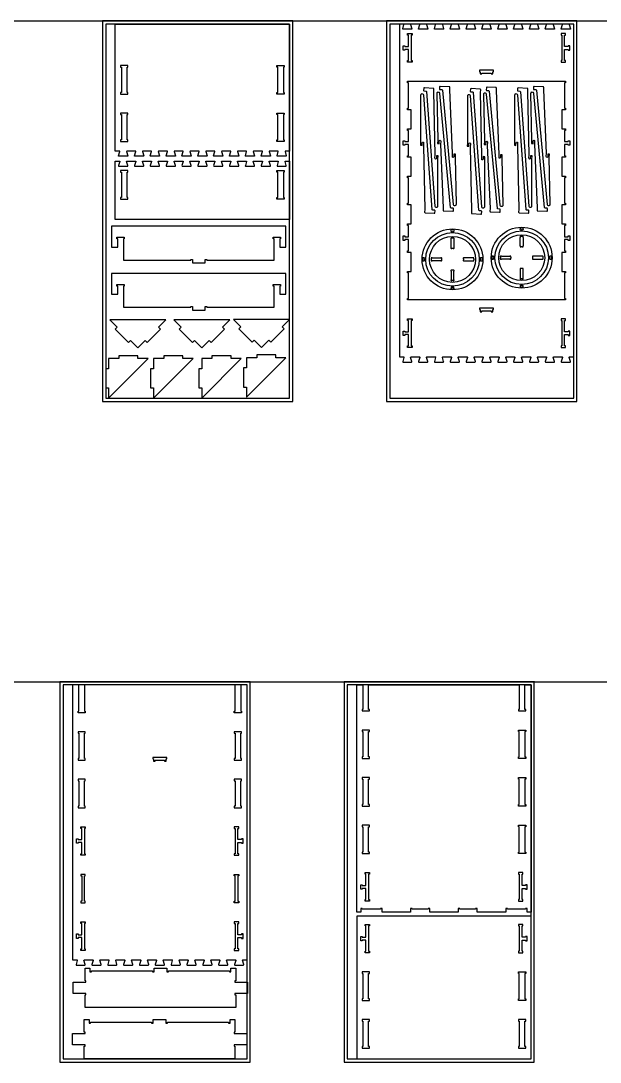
# Model space of a CAD drawing. Header units: inches. Extents: x -1745 to 48028, y -9858 to 20083.
# Drawn here: x 2185 to 5840, y -7811 to -1241 of the extents above; entities that cross this region are included whole.
import ezdxf

# ---------------------------------------------------------------- set-up
doc = ezdxf.new("R2010")
doc.units = ezdxf.units.IN
doc.header["$MEASUREMENT"] = 0
doc.header["$PDMODE"] = 34
doc.layers.add('6_ANYTOOL_CUTTHROUGH_OUTSI', color=5, linetype='Continuous')
for name, color, linetype, lineweight, true_color in [('TOP-CUT-INSIDE_24.500MM', 7, 'Continuous', 25, 0x0300ff), ('TOP-CUT-OUTSIDE_24.500MM', 7, 'Continuous', 25, 0x00a2ff), ('TOP-POCKET-INSIDE_18.000MM', 7, 'Continuous', 25, 0x99ff00), ('TOP-POCKET-INSIDE_20.000MM', 7, 'Continuous', 25, 0x00ffc2)]:
    doc.layers.add(name, color=color, linetype=linetype, lineweight=lineweight, true_color=true_color)

msp = doc.modelspace()

# ---------------------------------------------------------------- linework, layer by layer
for p, q in [((-1476.9, -1241.5), (12862.9, -1241.5)), ((5393.8, -1291.7), (5394.3, -1292.9)), ((3601.3, -2092.5), (3601.8, -2093.7)), ((3601.3, -2155.4), (3601.8, -2156.5)), ((4911.8, -2558), (4905.1, -2558)), ((5348.4, -2547.4), (5341.7, -2547.4)), ((5346, -2557.4), (5344, -2557.4)), ((4909.5, -2568), (4907.5, -2568)), ((4721, -2742.2), (4721, -2748.9)), ((4731, -2744.5), (4731, -2746.5)), ((5086, -2744.5), (5086, -2746.5)), ((5096, -2742.2), (5096, -2748.9)), ((5157.5, -2731.6), (5157.5, -2738.2)), ((5167.5, -2733.9), (5167.5, -2735.9)), ((5522.5, -2733.9), (5522.5, -2735.9)), ((5532.5, -2731.6), (5532.5, -2738.2)), ((4911.8, -2933), (4905.1, -2933)), ((4909.5, -2923), (4907.5, -2923)), ((5348.4, -2922.4), (5341.7, -2922.4)), ((5346, -2912.4), (5344, -2912.4)), ((5393.8, -3391.7), (5394.3, -3392.9)), ((-1745.5, -5410.6), (12594.3, -5410.6))]:
    msp.add_line(p, q)
at = {"color": 3}
for p, q in [((4911.8, -2611.5), (4905.1, -2611.5)), ((5348.4, -2600.9), (5341.7, -2600.9)), ((4911.8, -2676.5), (4905.1, -2676.5)), ((5348.4, -2665.9), (5341.7, -2665.9)), ((4774.5, -2742.2), (4774.5, -2748.9)), ((4839.5, -2742.2), (4839.5, -2748.9)), ((4977.5, -2742.2), (4977.5, -2748.9)), ((5042.5, -2742.2), (5042.5, -2748.9)), ((5211, -2731.6), (5211, -2738.2)), ((5276, -2731.6), (5276, -2738.2)), ((5414, -2731.6), (5414, -2738.2)), ((5479, -2731.6), (5479, -2738.2)), ((4911.8, -2814.5), (4905.1, -2814.5)), ((5348.4, -2803.9), (5341.7, -2803.9)), ((4911.8, -2879.5), (4905.1, -2879.5)), ((5348.4, -2868.9), (5341.7, -2868.9))]:
    msp.add_line(p, q, dxfattribs=at)
at = {"color": 4}
for points in [[(2700.5, -3641.5), (3900.5, -3641.5), (3900.5, -1241.5), (2700.5, -1241.5)], [(4493, -3641.5), (5693, -3641.5), (5693, -1241.5), (4493, -1241.5)], [(2720.5, -3621.5), (3880.5, -3621.5), (3880.5, -1261.5), (2720.5, -1261.5)], [(4513, -3621.5), (5673, -3621.5), (5673, -1261.5), (4513, -1261.5)], [(2431.9, -7810.6), (3631.9, -7810.6), (3631.9, -5410.6), (2431.9, -5410.6)], [(2451.9, -7790.6), (3611.9, -7790.6), (3611.9, -5430.6), (2451.9, -5430.6)], [(4224.4, -7810.6), (5424.4, -7810.6), (5424.4, -5410.6), (4224.4, -5410.6)], [(4244.4, -7790.6), (5404.4, -7790.6), (5404.4, -5430.6), (4244.4, -5430.6)]]:
    msp.add_lwpolyline(points, close=True, dxfattribs=at)
for points in [[(3854.1, -2062.3), (3852.5, -2062.7), (3851.7, -2064.6), (3859.9, -2091.3), (3860, -2092.5), (3859.5, -2093.7), (3857.3, -2094.8), (3804, -2094.8), (3802.8, -2094.5), (3801.8, -2093.7), (3801.4, -2091.3), (3809.4, -2065.3), (3809.5, -2063.6), (3808, -2062.3), (3754.1, -2062.3), (3752.5, -2062.7), (3751.7, -2064.6), (3759.9, -2091.3), (3760, -2092.5), (3759.5, -2093.7), (3758.5, -2094.5), (3757.3, -2094.8), (3704, -2094.8), (3702.8, -2094.5), (3701.8, -2093.7), (3701.3, -2092.5), (3701.4, -2091.3), (3709.4, -2065.3), (3709.5, -2063.6), (3708, -2062.3), (3654.1, -2062.3), (3652.5, -2062.7), (3651.7, -2064.6), (3659.9, -2091.3), (3660, -2092.5), (3659.5, -2093.7), (3657.3, -2094.8), (3604, -2094.8), (3602.8, -2094.5), (3601.8, -2093.7), (3601.3, -2092.5), (3601.4, -2091.3), (3609.4, -2065.3), (3609.5, -2063.6), (3608, -2062.3), (3554.1, -2062.3), (3552.5, -2062.7), (3551.7, -2064.6), (3559.9, -2091.3), (3560, -2092.5), (3559.5, -2093.7), (3557.3, -2094.8), (3504, -2094.8), (3502.8, -2094.5), (3501.8, -2093.7), (3501.4, -2091.3), (3509.4, -2065.3), (3509.5, -2063.6), (3508, -2062.3), (3454.1, -2062.3), (3452.5, -2062.7), (3451.7, -2064.6), (3459.9, -2091.3), (3460, -2092.5), (3459.5, -2093.7), (3457.3, -2094.8), (3404, -2094.8), (3402.8, -2094.5), (3401.8, -2093.7), (3401.4, -2091.3), (3409.4, -2065.3), (3409.5, -2063.6), (3408, -2062.3), (3354.1, -2062.3), (3352.5, -2062.7), (3351.7, -2064.6), (3359.9, -2091.3), (3360, -2092.5), (3359.5, -2093.7), (3357.3, -2094.8), (3304, -2094.8), (3302.8, -2094.5), (3301.8, -2093.7), (3301.3, -2092.5), (3301.4, -2091.3), (3309.4, -2065.3), (3309.5, -2063.6), (3308, -2062.3), (3280.8, -2062.3), (3254.3, -2062.3), (3252.7, -2062.7), (3251.9, -2064.6), (3260.2, -2091.3), (3260.3, -2092.5), (3259.7, -2093.7), (3257.6, -2094.8), (3204.3, -2094.8), (3203.1, -2094.5), (3202.1, -2093.7), (3201.7, -2091.3), (3209.7, -2065.3), (3209.8, -2063.6), (3208.3, -2062.3), (3154.3, -2062.3), (3152.7, -2062.7), (3151.9, -2064.6), (3160.2, -2091.3), (3160.3, -2092.5), (3159.8, -2093.7), (3158.8, -2094.5), (3157.6, -2094.8), (3104.3, -2094.8), (3103.1, -2094.5), (3102.1, -2093.7), (3101.6, -2092.5), (3101.7, -2091.3), (3109.7, -2065.3), (3109.8, -2063.6), (3108.3, -2062.3), (3054.3, -2062.3), (3052.7, -2062.7), (3051.9, -2064.6), (3060.2, -2091.3), (3060.3, -2092.5), (3059.7, -2093.7), (3057.6, -2094.8), (3004.3, -2094.8), (3003.1, -2094.5), (3002.1, -2093.7), (3001.6, -2092.5), (3001.7, -2091.3), (3009.7, -2065.3), (3009.8, -2063.6), (3008.3, -2062.3), (2954.3, -2062.3), (2952.7, -2062.7), (2951.9, -2064.6), (2960.2, -2091.3), (2960.3, -2092.5), (2959.7, -2093.7), (2957.6, -2094.8), (2904.3, -2094.8), (2903.1, -2094.5), (2902.1, -2093.7), (2901.7, -2091.3), (2909.7, -2065.3), (2909.8, -2063.6), (2908.3, -2062.3), (2854.3, -2062.3), (2852.7, -2062.7), (2851.9, -2064.6), (2860.2, -2091.3), (2860.3, -2092.5), (2859.7, -2093.7), (2857.6, -2094.8), (2804.3, -2094.8), (2803.1, -2094.5), (2802.1, -2093.7), (2801.7, -2091.3), (2809.7, -2065.3), (2809.8, -2063.6), (2808.3, -2062.3), (2780.5, -2062.3), (2780.5, -1261.5), (3880.5, -1261.5), (3880.5, -2062.3)], [(5673, -1570.5), (5673, -1261.5), (5646.5, -1261.5), (5644.9, -1261.9), (5644.2, -1263.7), (5652.4, -1290.5), (5652.5, -1291.7), (5652, -1292.9), (5649.8, -1294), (5596.5, -1294), (5595.3, -1293.7), (5594.3, -1292.9), (5593.9, -1290.5), (5601.9, -1264.4), (5602, -1262.8), (5600.5, -1261.5), (5546.5, -1261.5), (5544.9, -1261.9), (5544.2, -1263.7), (5552.4, -1290.5), (5552.5, -1291.7), (5552, -1292.9), (5551, -1293.7), (5549.8, -1294), (5496.5, -1294), (5495.3, -1293.7), (5494.3, -1292.9), (5493.8, -1291.7), (5493.9, -1290.5), (5501.9, -1264.4), (5502, -1262.8), (5500.5, -1261.5), (5446.5, -1261.5), (5444.9, -1261.9), (5444.2, -1263.7), (5452.4, -1290.5), (5452.5, -1291.7), (5452, -1292.9), (5449.8, -1294), (5396.5, -1294), (5395.3, -1293.7), (5394.3, -1292.9), (5393.8, -1291.7), (5393.9, -1290.5), (5401.9, -1264.4), (5402, -1262.8), (5400.5, -1261.5), (5346.5, -1261.5), (5344.9, -1261.9), (5344.2, -1263.7), (5352.4, -1290.5), (5352.5, -1291.7), (5352, -1292.9), (5349.8, -1294), (5296.5, -1294), (5295.3, -1293.7), (5294.3, -1292.9), (5293.9, -1290.5), (5301.9, -1264.4), (5302, -1262.8), (5300.5, -1261.5), (5246.5, -1261.5), (5244.9, -1261.9), (5244.2, -1263.7), (5252.4, -1290.5), (5252.5, -1291.7), (5252, -1292.9), (5249.8, -1294), (5196.5, -1294), (5195.3, -1293.7), (5194.3, -1292.9), (5193.9, -1290.5), (5201.9, -1264.4), (5202, -1262.8), (5200.5, -1261.5), (5146.5, -1261.5), (5144.9, -1261.9), (5144.2, -1263.7), (5152.4, -1290.5), (5152.5, -1291.7), (5152, -1292.9), (5149.8, -1294), (5096.5, -1294), (5095.3, -1293.7), (5094.3, -1292.9), (5093.8, -1291.7), (5093.9, -1290.5), (5101.9, -1264.4), (5102, -1262.8), (5100.5, -1261.5), (5073.3, -1261.5), (5046.8, -1261.5), (5045.2, -1261.9), (5044.4, -1263.7), (5052.6, -1290.5), (5052.7, -1291.7), (5052.2, -1292.9), (5050, -1294), (4996.8, -1294), (4995.5, -1293.7), (4994.5, -1292.9), (4994.1, -1290.5), (5002.2, -1264.4), (5002.3, -1262.8), (5000.7, -1261.5), (4946.8, -1261.5), (4945.2, -1261.9), (4944.4, -1263.7), (4952.6, -1290.5), (4952.7, -1291.7), (4952.2, -1292.9), (4951.2, -1293.7), (4950, -1294), (4896.8, -1294), (4895.5, -1293.7), (4894.6, -1292.9), (4894.1, -1291.7), (4894.1, -1290.5), (4902.2, -1264.4), (4902.3, -1262.8), (4900.7, -1261.5), (4846.8, -1261.5), (4845.2, -1261.9), (4844.4, -1263.7), (4852.6, -1290.5), (4852.7, -1291.7), (4852.2, -1292.9), (4850, -1294), (4796.8, -1294), (4795.5, -1293.7), (4794.6, -1292.9), (4794.1, -1291.7), (4794.1, -1290.5), (4802.2, -1264.4), (4802.3, -1262.8), (4800.7, -1261.5), (4746.8, -1261.5), (4745.2, -1261.9), (4744.4, -1263.7), (4752.6, -1290.5), (4752.7, -1291.7), (4752.2, -1292.9), (4750, -1294), (4696.8, -1294), (4695.5, -1293.7), (4694.5, -1292.9), (4694.1, -1290.5), (4702.2, -1264.4), (4702.3, -1262.8), (4700.7, -1261.5), (4646.8, -1261.5), (4645.2, -1261.9), (4644.4, -1263.7), (4652.6, -1290.5), (4652.7, -1291.7), (4652.2, -1292.9), (4650, -1294), (4596.8, -1294), (4595.5, -1293.7), (4594.5, -1292.9), (4594.1, -1290.5), (4602.2, -1264.4), (4602.3, -1262.8), (4600.7, -1261.5), (4573, -1261.5), (4573, -1570.5), (4573, -3070.5), (4573, -3361.5), (4600.7, -3361.5), (4602.3, -3362.8), (4602.2, -3364.4), (4594.1, -3390.5), (4594.5, -3392.9), (4595.5, -3393.7), (4596.8, -3394), (4650, -3394), (4652.2, -3392.9), (4652.7, -3391.7), (4652.6, -3390.5), (4644.4, -3363.7), (4645.2, -3361.9), (4646.8, -3361.5), (4700.7, -3361.5), (4702.3, -3362.8), (4702.2, -3364.4), (4694.1, -3390.5), (4694.5, -3392.9), (4695.5, -3393.7), (4696.8, -3394), (4750, -3394), (4752.2, -3392.9), (4752.7, -3391.7), (4752.6, -3390.5), (4744.4, -3363.7), (4745.2, -3361.9), (4746.8, -3361.5), (4800.7, -3361.5), (4802.3, -3362.8), (4802.2, -3364.4), (4794.1, -3390.5), (4794.1, -3391.7), (4794.6, -3392.9), (4795.5, -3393.7), (4796.8, -3394), (4850, -3394), (4852.2, -3392.9), (4852.7, -3391.7), (4852.6, -3390.5), (4844.4, -3363.7), (4845.2, -3361.9), (4846.8, -3361.5), (4900.7, -3361.5), (4902.3, -3362.8), (4902.2, -3364.4), (4894.1, -3390.5), (4894.1, -3391.7), (4894.6, -3392.9), (4895.5, -3393.7), (4896.8, -3394), (4950, -3394), (4951.2, -3393.7), (4952.2, -3392.9), (4952.7, -3391.7), (4952.6, -3390.5), (4944.4, -3363.7), (4945.2, -3361.9), (4946.8, -3361.5), (5000.7, -3361.5), (5002.3, -3362.8), (5002.2, -3364.4), (4994.1, -3390.5), (4994.5, -3392.9), (4995.5, -3393.7), (4996.8, -3394), (5050, -3394), (5052.2, -3392.9), (5052.7, -3391.7), (5052.6, -3390.5), (5044.4, -3363.7), (5045.2, -3361.9), (5046.8, -3361.5), (5073.3, -3361.5), (5100.5, -3361.5), (5102, -3362.8), (5101.9, -3364.4), (5093.9, -3390.5), (5093.8, -3391.7), (5094.3, -3392.9), (5095.3, -3393.7), (5096.5, -3394), (5149.8, -3394), (5152, -3392.9), (5152.5, -3391.7), (5152.4, -3390.5), (5144.2, -3363.7), (5144.9, -3361.9), (5146.5, -3361.5), (5200.5, -3361.5), (5202, -3362.8), (5201.9, -3364.4), (5193.9, -3390.5), (5194.3, -3392.9), (5195.3, -3393.7), (5196.5, -3394), (5249.8, -3394), (5252, -3392.9), (5252.5, -3391.7), (5252.4, -3390.5), (5244.2, -3363.7), (5244.9, -3361.9), (5246.5, -3361.5), (5300.5, -3361.5), (5302, -3362.8), (5301.9, -3364.4), (5293.9, -3390.5), (5294.3, -3392.9), (5295.3, -3393.7), (5296.5, -3394), (5349.8, -3394), (5352, -3392.9), (5352.5, -3391.7), (5352.4, -3390.5), (5344.2, -3363.7), (5344.9, -3361.9), (5346.5, -3361.5), (5400.5, -3361.5), (5402, -3362.8), (5401.9, -3364.4), (5393.9, -3390.5), (5393.8, -3391.7), (5394.3, -3392.9), (5395.3, -3393.7), (5396.5, -3394), (5449.8, -3394), (5452, -3392.9), (5452.5, -3391.7), (5452.4, -3390.5), (5444.2, -3363.7), (5444.9, -3361.9), (5446.5, -3361.5), (5500.5, -3361.5), (5502, -3362.8), (5501.9, -3364.4), (5493.9, -3390.5), (5493.8, -3391.7), (5494.3, -3392.9), (5495.3, -3393.7), (5496.5, -3394), (5549.8, -3394), (5551, -3393.7), (5552, -3392.9), (5552.5, -3391.7), (5552.4, -3390.5), (5544.2, -3363.7), (5544.9, -3361.9), (5546.5, -3361.5), (5600.5, -3361.5), (5602, -3362.8), (5601.9, -3364.4), (5593.9, -3390.5), (5594.3, -3392.9), (5595.3, -3393.7), (5596.5, -3394), (5649.8, -3394), (5652, -3392.9), (5652.5, -3391.7), (5652.4, -3390.5), (5644.2, -3363.7), (5644.9, -3361.9), (5646.5, -3361.5), (5673, -3361.5), (5673, -3070.5)], [(4653, -1321.5), (4653, -1331.5), (4648, -1331.5), (4648, -1491.5), (4653, -1491.5), (4653, -1501.5), (4625, -1501.5), (4625, -1491.5), (4630, -1491.5), (4630, -1420.5), (4608, -1420.5), (4608, -1425.5), (4598, -1425.5), (4598, -1397.5), (4608, -1397.5), (4608, -1402.5), (4630, -1402.5), (4630, -1331.5), (4625, -1331.5), (4625, -1321.5)], [(5593, -1491.5), (5593, -1501.5), (5621, -1501.5), (5621, -1491.5), (5616, -1491.5), (5616, -1420.5), (5638, -1420.5), (5638, -1425.5), (5648, -1425.5), (5648, -1397.5), (5638, -1397.5), (5638, -1402.5), (5616, -1402.5), (5616, -1331.5), (5621, -1331.5), (5621, -1321.5), (5593, -1321.5), (5593, -1331.5), (5598, -1331.5), (5598, -1491.5)], [(2814.5, -1532.3), (2819.5, -1532.3), (2819.5, -1692.3), (2814.5, -1692.3), (2814.5, -1702.3), (2860.5, -1702.3), (2860.5, -1692.3), (2855.5, -1692.3), (2855.5, -1532.3), (2860.5, -1532.3), (2860.5, -1522.3), (2814.5, -1522.3)], [(3841.5, -1532.3), (3841.5, -1692.3), (3846.5, -1692.3), (3846.5, -1702.3), (3800.5, -1702.3), (3800.5, -1692.3), (3805.5, -1692.3), (3805.5, -1532.3), (3800.5, -1532.3), (3800.5, -1522.3), (3846.5, -1522.3), (3846.5, -1532.3)], [(5083, -1575.5), (5093, -1575.5), (5093, -1570.5), (5153, -1570.5), (5153, -1575.5), (5163, -1575.5), (5163, -1562.5), (5168, -1562.5), (5168, -1552.5), (5078, -1552.5), (5078, -1562.5), (5083, -1562.5)], [(2860.5, -1832.3), (2860.5, -1822.3), (2814.5, -1822.3), (2814.5, -1832.3), (2819.5, -1832.3), (2819.5, -1992.3), (2814.5, -1992.3), (2814.5, -2002.3), (2860.5, -2002.3), (2860.5, -1992.3), (2855.5, -1992.3), (2855.5, -1832.3)], [(3841.5, -1832.3), (3841.5, -1992.3), (3846.5, -1992.3), (3846.5, -2002.3), (3800.5, -2002.3), (3800.5, -1992.3), (3805.5, -1992.3), (3805.5, -1832.3), (3800.5, -1832.3), (3800.5, -1822.3), (3846.5, -1822.3), (3846.5, -1832.3)], [(3880.5, -2125.2), (3880.5, -2493.4), (2780.5, -2493.4), (2780.5, -2125.2), (2808.3, -2125.2), (2809.8, -2126.4), (2809.7, -2128.1), (2801.7, -2154.1), (2802.1, -2156.5), (2803.1, -2157.4), (2804.3, -2157.7), (2857.6, -2157.7), (2859.7, -2156.6), (2860.3, -2155.4), (2860.2, -2154.1), (2851.9, -2127.4), (2852.7, -2125.5), (2854.3, -2125.2), (2908.3, -2125.2), (2909.8, -2126.4), (2909.7, -2128.1), (2901.7, -2154.1), (2902.1, -2156.5), (2903.1, -2157.4), (2904.3, -2157.7), (2957.6, -2157.7), (2959.7, -2156.6), (2960.3, -2155.4), (2960.2, -2154.1), (2951.9, -2127.4), (2952.7, -2125.5), (2954.3, -2125.2), (3008.3, -2125.2), (3009.8, -2126.4), (3009.7, -2128.1), (3001.7, -2154.1), (3001.6, -2155.4), (3002.1, -2156.5), (3003.1, -2157.4), (3004.3, -2157.7), (3057.6, -2157.7), (3059.7, -2156.6), (3060.3, -2155.4), (3060.2, -2154.1), (3051.9, -2127.4), (3052.7, -2125.5), (3054.3, -2125.2), (3108.3, -2125.2), (3109.8, -2126.4), (3109.7, -2128.1), (3101.7, -2154.1), (3101.6, -2155.4), (3102.1, -2156.5), (3103.1, -2157.4), (3104.3, -2157.7), (3157.6, -2157.7), (3158.8, -2157.4), (3159.8, -2156.5), (3160.3, -2155.4), (3160.2, -2154.1), (3151.9, -2127.4), (3152.7, -2125.5), (3154.3, -2125.2), (3208.3, -2125.2), (3209.8, -2126.4), (3209.7, -2128.1), (3201.7, -2154.1), (3202.1, -2156.5), (3203.1, -2157.4), (3204.3, -2157.7), (3257.6, -2157.7), (3259.7, -2156.6), (3260.3, -2155.4), (3260.2, -2154.1), (3251.9, -2127.4), (3252.7, -2125.5), (3254.3, -2125.2), (3280.8, -2125.2), (3308, -2125.2), (3309.5, -2126.4), (3309.4, -2128.1), (3301.4, -2154.1), (3301.3, -2155.4), (3301.8, -2156.5), (3302.8, -2157.4), (3304, -2157.7), (3357.3, -2157.7), (3359.5, -2156.6), (3360, -2155.4), (3359.9, -2154.1), (3351.7, -2127.4), (3352.5, -2125.5), (3354.1, -2125.2), (3408, -2125.2), (3409.5, -2126.4), (3409.4, -2128.1), (3401.4, -2154.1), (3401.8, -2156.5), (3402.8, -2157.4), (3404, -2157.7), (3457.3, -2157.7), (3459.5, -2156.6), (3460, -2155.4), (3459.9, -2154.1), (3451.7, -2127.4), (3452.5, -2125.5), (3454.1, -2125.2), (3508, -2125.2), (3509.5, -2126.4), (3509.4, -2128.1), (3501.4, -2154.1), (3501.8, -2156.5), (3502.8, -2157.4), (3504, -2157.7), (3557.3, -2157.7), (3559.5, -2156.6), (3560, -2155.4), (3559.9, -2154.1), (3551.7, -2127.4), (3552.5, -2125.5), (3554.1, -2125.2), (3608, -2125.2), (3609.5, -2126.4), (3609.4, -2128.1), (3601.4, -2154.1), (3601.3, -2155.4), (3601.8, -2156.5), (3602.8, -2157.4), (3604, -2157.7), (3657.3, -2157.7), (3659.5, -2156.6), (3660, -2155.4), (3659.9, -2154.1), (3651.7, -2127.4), (3652.5, -2125.5), (3654.1, -2125.2), (3708, -2125.2), (3709.5, -2126.4), (3709.4, -2128.1), (3701.4, -2154.1), (3701.3, -2155.4), (3701.8, -2156.5), (3702.8, -2157.4), (3704, -2157.7), (3757.3, -2157.7), (3758.5, -2157.4), (3759.5, -2156.5), (3760, -2155.4), (3759.9, -2154.1), (3751.7, -2127.4), (3752.5, -2125.5), (3754.1, -2125.2), (3808, -2125.2), (3809.5, -2126.4), (3809.4, -2128.1), (3801.4, -2154.1), (3801.8, -2156.5), (3802.8, -2157.4), (3804, -2157.7), (3857.3, -2157.7), (3859.5, -2156.6), (3860, -2155.4), (3859.9, -2154.1), (3851.7, -2127.4), (3852.5, -2125.5), (3854.1, -2125.2)], [(2814.5, -2365.1), (2860.5, -2365.1), (2860.5, -2355.1), (2855.5, -2355.1), (2855.5, -2195.1), (2860.5, -2195.1), (2860.5, -2185.1), (2814.5, -2185.1), (2814.5, -2195.1), (2819.5, -2195.1), (2819.5, -2355.1), (2814.5, -2355.1)], [(3841.5, -2355.1), (3846.5, -2355.1), (3846.5, -2365.1), (3800.5, -2365.1), (3800.5, -2355.1), (3805.5, -2355.1), (3805.5, -2195.1), (3800.5, -2195.1), (3800.5, -2185.1), (3846.5, -2185.1), (3846.5, -2195.1), (3841.5, -2195.1)], [(3777.6, -2606.4), (3823.6, -2606.4), (3823.6, -2616.4), (3818.6, -2616.4), (3818.6, -2624.4), (3818.6, -2668.4), (3857.6, -2668.4), (3857.6, -2536.4), (2757.6, -2536.4), (2757.6, -2668.4), (2796.6, -2668.4), (2796.6, -2624.4), (2796.6, -2616.4), (2791.6, -2616.4), (2791.6, -2606.4), (2837.6, -2606.4), (2837.6, -2616.4), (2832.6, -2616.4), (2832.6, -2624.4), (2832.6, -2750.4), (3257.6, -2750.4), (3257.6, -2745.4), (3267.6, -2745.4), (3267.6, -2768.4), (3347.6, -2768.4), (3347.6, -2745.4), (3357.6, -2745.4), (3357.6, -2750.4), (3782.6, -2750.4), (3782.6, -2624.4), (3782.6, -2616.4), (3777.6, -2616.4)], [(3777.6, -2904.1), (3823.6, -2904.1), (3823.6, -2914.1), (3818.6, -2914.1), (3818.6, -2922.1), (3818.6, -2966.1), (3857.6, -2966.1), (3857.6, -2834.1), (2757.6, -2834.1), (2757.6, -2966.1), (2796.6, -2966.1), (2796.6, -2922.1), (2796.6, -2914.1), (2791.6, -2914.1), (2791.6, -2904.1), (2837.6, -2904.1), (2837.6, -2914.1), (2832.6, -2914.1), (2832.6, -2922.1), (2832.6, -3048.1), (3257.6, -3048.1), (3257.6, -3043.1), (3267.6, -3043.1), (3267.6, -3066.1), (3347.6, -3066.1), (3347.6, -3043.1), (3357.6, -3043.1), (3357.6, -3048.1), (3782.6, -3048.1), (3782.6, -2922.1), (3782.6, -2914.1), (3777.6, -2914.1)], [(5083, -3075.5), (5093, -3075.5), (5093, -3070.5), (5153, -3070.5), (5153, -3075.5), (5163, -3075.5), (5163, -3062.5), (5168, -3062.5), (5168, -3052.5), (5078, -3052.5), (5078, -3062.5), (5083, -3062.5)], [(2982.2, -3270.7), (3067, -3185.8), (3054.3, -3173.1), (3100.3, -3127.1), (2746.7, -3127.1), (2792.7, -3173.1), (2779.9, -3185.8), (2864.8, -3270.7), (2877.5, -3257.9), (2923.5, -3303.9), (2969.4, -3257.9)], [(3385.5, -3270.7), (3470.4, -3185.8), (3457.7, -3173.1), (3503.6, -3127.1), (3150.1, -3127.1), (3196, -3173.1), (3183.3, -3185.8), (3268.2, -3270.7), (3280.9, -3257.9), (3326.8, -3303.9), (3372.8, -3257.9)], [(3761.9, -3268.6), (3846.7, -3183.7), (3834, -3171), (3880, -3125), (3526.4, -3125), (3572.4, -3171), (3559.6, -3183.7), (3644.5, -3268.6), (3657.2, -3255.9), (3703.2, -3301.8), (3749.1, -3255.9)], [(4630, -3291.5), (4630, -3220.5), (4608, -3220.5), (4608, -3225.5), (4598, -3225.5), (4598, -3197.5), (4608, -3197.5), (4608, -3202.5), (4630, -3202.5), (4630, -3131.5), (4625, -3131.5), (4625, -3121.5), (4653, -3121.5), (4653, -3131.5), (4648, -3131.5), (4648, -3291.5), (4653, -3291.5), (4653, -3301.5), (4625, -3301.5), (4625, -3291.5)], [(5638, -3220.5), (5638, -3225.5), (5648, -3225.5), (5648, -3197.5), (5638, -3197.5), (5638, -3202.5), (5616, -3202.5), (5616, -3131.5), (5621, -3131.5), (5621, -3121.5), (5593, -3121.5), (5593, -3131.5), (5598, -3131.5), (5598, -3291.5), (5593, -3291.5), (5593, -3301.5), (5621, -3301.5), (5621, -3291.5), (5616, -3291.5), (5616, -3220.5)], [(3589.9, -3430.9), (3589.9, -3550.9), (3607.9, -3550.9), (3607.9, -3615.9), (3857.9, -3365.9), (3792.9, -3365.9), (3792.9, -3347.9), (3672.9, -3347.9), (3672.9, -3365.9), (3607.9, -3365.9), (3607.9, -3430.9)], [(2720.5, -3436.5), (2720.5, -3556.5), (2738.5, -3556.5), (2738.5, -3621.5), (2988.5, -3371.5), (2923.5, -3371.5), (2923.5, -3353.5), (2803.5, -3353.5), (2803.5, -3371.5), (2738.5, -3371.5), (2738.5, -3436.5)], [(3003.5, -3436.5), (3003.5, -3556.5), (3021.5, -3556.5), (3021.5, -3621.5), (3271.5, -3371.5), (3206.5, -3371.5), (3206.5, -3353.5), (3086.5, -3353.5), (3086.5, -3371.5), (3021.5, -3371.5), (3021.5, -3436.5)], [(3308, -3436.5), (3308, -3556.5), (3326, -3556.5), (3326, -3621.5), (3576, -3371.5), (3511, -3371.5), (3511, -3353.5), (3391, -3353.5), (3391, -3371.5), (3326, -3371.5), (3326, -3436.5)], [(4464.4, -6840.9), (4454.4, -6840.9), (4454.4, -6845.9), (4339.4, -6845.9), (4339.4, -6840.9), (4329.4, -6840.9), (4329.4, -6863.9), (4304.4, -6863.9), (4304.4, -5430.6), (4343.4, -5430.6), (4343.4, -5584.9), (4338.4, -5584.9), (4338.4, -5594.9), (4384.4, -5594.9), (4384.4, -5584.9), (4379.4, -5584.9), (4379.4, -5430.6), (5329.4, -5430.6), (5329.4, -5584.9), (5324.4, -5584.9), (5324.4, -5594.9), (5370.4, -5594.9), (5370.4, -5584.9), (5365.4, -5584.9), (5365.4, -5430.6), (5404.4, -5430.6), (5404.4, -6863.9), (5379.4, -6863.9), (5379.4, -6840.9), (5369.4, -6840.9), (5369.4, -6845.9), (5254.4, -6845.9), (5254.4, -6840.9), (5244.4, -6840.9), (5244.4, -6863.9), (5064.4, -6863.9), (5064.4, -6840.9), (5054.4, -6840.9), (5054.4, -6845.9), (4954.4, -6845.9), (4954.4, -6840.9), (4944.4, -6840.9), (4944.4, -6863.9), (4764.4, -6863.9), (4764.4, -6840.9), (4754.4, -6840.9), (4754.4, -6845.9), (4654.4, -6845.9), (4654.4, -6840.9), (4644.4, -6840.9), (4644.4, -6863.9), (4464.4, -6863.9)], [(4338.4, -5724.9), (4343.4, -5724.9), (4343.4, -5884.9), (4338.4, -5884.9), (4338.4, -5894.9), (4384.4, -5894.9), (4384.4, -5884.9), (4379.4, -5884.9), (4379.4, -5724.9), (4384.4, -5724.9), (4384.4, -5714.9), (4338.4, -5714.9)], [(5365.4, -5724.9), (5365.4, -5884.9), (5370.4, -5884.9), (5370.4, -5894.9), (5324.4, -5894.9), (5324.4, -5884.9), (5329.4, -5884.9), (5329.4, -5724.9), (5324.4, -5724.9), (5324.4, -5714.9), (5370.4, -5714.9), (5370.4, -5724.9)], [(2591.9, -5895.6), (2586.9, -5895.6), (2586.9, -5735.6), (2591.9, -5735.6), (2591.9, -5725.6), (2545.9, -5725.6), (2545.9, -5735.6), (2550.9, -5735.6), (2550.9, -5895.6), (2545.9, -5895.6), (2545.9, -5905.6), (2591.9, -5905.6)], [(3577.9, -5895.6), (3572.9, -5895.6), (3572.9, -5735.6), (3577.9, -5735.6), (3577.9, -5725.6), (3531.9, -5725.6), (3531.9, -5735.6), (3536.9, -5735.6), (3536.9, -5895.6), (3531.9, -5895.6), (3531.9, -5905.6), (3577.9, -5905.6)], [(3021.9, -5910.6), (3031.9, -5910.6), (3031.9, -5905.6), (3091.9, -5905.6), (3091.9, -5910.6), (3101.9, -5910.6), (3101.9, -5897.6), (3106.9, -5897.6), (3106.9, -5887.6), (3016.9, -5887.6), (3016.9, -5897.6), (3021.9, -5897.6)], [(2591.9, -6195.6), (2586.9, -6195.6), (2586.9, -6035.6), (2591.9, -6035.6), (2591.9, -6025.6), (2545.9, -6025.6), (2545.9, -6035.6), (2550.9, -6035.6), (2550.9, -6195.6), (2545.9, -6195.6), (2545.9, -6205.6), (2591.9, -6205.6)], [(3577.9, -6195.6), (3572.9, -6195.6), (3572.9, -6035.6), (3577.9, -6035.6), (3577.9, -6025.6), (3531.9, -6025.6), (3531.9, -6035.6), (3536.9, -6035.6), (3536.9, -6195.6), (3531.9, -6195.6), (3531.9, -6205.6), (3577.9, -6205.6)], [(4338.4, -6014.9), (4338.4, -6024.9), (4343.4, -6024.9), (4343.4, -6184.9), (4338.4, -6184.9), (4338.4, -6194.9), (4384.4, -6194.9), (4384.4, -6184.9), (4379.4, -6184.9), (4379.4, -6024.9), (4384.4, -6024.9), (4384.4, -6014.9)], [(5370.4, -6024.9), (5365.4, -6024.9), (5365.4, -6184.9), (5370.4, -6184.9), (5370.4, -6194.9), (5324.4, -6194.9), (5324.4, -6184.9), (5329.4, -6184.9), (5329.4, -6024.9), (5324.4, -6024.9), (5324.4, -6014.9), (5370.4, -6014.9)], [(2563.9, -6325.6), (2591.9, -6325.6), (2591.9, -6335.6), (2586.9, -6335.6), (2586.9, -6495.6), (2591.9, -6495.6), (2591.9, -6505.6), (2563.9, -6505.6), (2563.9, -6495.6), (2568.9, -6495.6), (2568.9, -6424.6), (2546.9, -6424.6), (2546.9, -6429.6), (2536.9, -6429.6), (2536.9, -6401.6), (2546.9, -6401.6), (2546.9, -6406.6), (2568.9, -6406.6), (2568.9, -6335.6), (2563.9, -6335.6)], [(3559.9, -6325.6), (3531.9, -6325.6), (3531.9, -6335.6), (3536.9, -6335.6), (3536.9, -6495.6), (3531.9, -6495.6), (3531.9, -6505.6), (3559.9, -6505.6), (3559.9, -6495.6), (3554.9, -6495.6), (3554.9, -6424.6), (3576.9, -6424.6), (3576.9, -6429.6), (3586.9, -6429.6), (3586.9, -6401.6), (3576.9, -6401.6), (3576.9, -6406.6), (3554.9, -6406.6), (3554.9, -6335.6), (3559.9, -6335.6)], [(4379.4, -6324.9), (4384.4, -6324.9), (4384.4, -6314.9), (4338.4, -6314.9), (4338.4, -6324.9), (4343.4, -6324.9), (4343.4, -6484.9), (4338.4, -6484.9), (4338.4, -6494.9), (4384.4, -6494.9), (4384.4, -6484.9), (4379.4, -6484.9)], [(5370.4, -6324.9), (5365.4, -6324.9), (5365.4, -6484.9), (5370.4, -6484.9), (5370.4, -6494.9), (5324.4, -6494.9), (5324.4, -6484.9), (5329.4, -6484.9), (5329.4, -6324.9), (5324.4, -6324.9), (5324.4, -6314.9), (5370.4, -6314.9)], [(2591.9, -6805.6), (2591.9, -6795.6), (2586.9, -6795.6), (2586.9, -6635.6), (2591.9, -6635.6), (2591.9, -6625.6), (2563.9, -6625.6), (2563.9, -6635.6), (2568.9, -6635.6), (2568.9, -6795.6), (2563.9, -6795.6), (2563.9, -6805.6)], [(3531.9, -6805.6), (3531.9, -6795.6), (3536.9, -6795.6), (3536.9, -6635.6), (3531.9, -6635.6), (3531.9, -6625.6), (3559.9, -6625.6), (3559.9, -6635.6), (3554.9, -6635.6), (3554.9, -6795.6), (3559.9, -6795.6), (3559.9, -6805.6)], [(4356.4, -6614.9), (4384.4, -6614.9), (4384.4, -6624.9), (4379.4, -6624.9), (4379.4, -6784.9), (4384.4, -6784.9), (4384.4, -6794.9), (4356.4, -6794.9), (4356.4, -6784.9), (4361.4, -6784.9), (4361.4, -6713.9), (4339.4, -6713.9), (4339.4, -6718.9), (4329.4, -6718.9), (4329.4, -6690.9), (4339.4, -6690.9), (4339.4, -6695.9), (4361.4, -6695.9), (4361.4, -6624.9), (4356.4, -6624.9)], [(5329.4, -6784.9), (5324.4, -6784.9), (5324.4, -6794.9), (5352.4, -6794.9), (5352.4, -6784.9), (5347.4, -6784.9), (5347.4, -6713.9), (5369.4, -6713.9), (5369.4, -6718.9), (5379.4, -6718.9), (5379.4, -6690.9), (5369.4, -6690.9), (5369.4, -6695.9), (5347.4, -6695.9), (5347.4, -6624.9), (5352.4, -6624.9), (5352.4, -6614.9), (5324.4, -6614.9), (5324.4, -6624.9), (5329.4, -6624.9)], [(4304.4, -7790.6), (5404.4, -7790.6), (5404.4, -6890.3), (4304.4, -6890.3), (4304.4, -7704.1)], [(2563.9, -6925.6), (2591.9, -6925.6), (2591.9, -6935.6), (2586.9, -6935.6), (2586.9, -7095.6), (2591.9, -7095.6), (2591.9, -7105.6), (2563.9, -7105.6), (2563.9, -7095.6), (2568.9, -7095.6), (2568.9, -7024.6), (2546.9, -7024.6), (2546.9, -7029.6), (2536.9, -7029.6), (2536.9, -7001.6), (2546.9, -7001.6), (2546.9, -7006.6), (2568.9, -7006.6), (2568.9, -6935.6), (2563.9, -6935.6)], [(3559.9, -6925.6), (3531.9, -6925.6), (3531.9, -6935.6), (3536.9, -6935.6), (3536.9, -7095.6), (3531.9, -7095.6), (3531.9, -7105.6), (3559.9, -7105.6), (3559.9, -7095.6), (3554.9, -7095.6), (3554.9, -7024.6), (3576.9, -7024.6), (3576.9, -7029.6), (3586.9, -7029.6), (3586.9, -7001.6), (3576.9, -7001.6), (3576.9, -7006.6), (3554.9, -7006.6), (3554.9, -6935.6), (3559.9, -6935.6)], [(4356.4, -7111.3), (4361.4, -7111.3), (4361.4, -7040.3), (4339.4, -7040.3), (4339.4, -7045.3), (4329.4, -7045.3), (4329.4, -7017.3), (4339.4, -7017.3), (4339.4, -7022.3), (4361.4, -7022.3), (4361.4, -6951.3), (4356.4, -6951.3), (4356.4, -6941.3), (4384.4, -6941.3), (4384.4, -6951.3), (4379.4, -6951.3), (4379.4, -7111.3), (4384.4, -7111.3), (4384.4, -7121.3), (4356.4, -7121.3)], [(5347.4, -7040.3), (5369.4, -7040.3), (5369.4, -7045.3), (5379.4, -7045.3), (5379.4, -7017.3), (5369.4, -7017.3), (5369.4, -7022.3), (5347.4, -7022.3), (5347.4, -6951.3), (5352.4, -6951.3), (5352.4, -6941.3), (5324.4, -6941.3), (5324.4, -6951.3), (5329.4, -6951.3), (5329.4, -7111.3), (5324.4, -7111.3), (5324.4, -7121.3), (5352.4, -7121.3), (5352.4, -7111.3), (5347.4, -7111.3)], [(2595.6, -7296.7), (2590.6, -7296.7), (2590.6, -7216.7), (2620.6, -7216.7), (2620.6, -7239.7), (2630.6, -7239.7), (2630.6, -7234.7), (3015.6, -7234.7), (3015.6, -7239.7), (3025.6, -7239.7), (3025.6, -7216.7), (3105.6, -7216.7), (3105.6, -7239.7), (3115.6, -7239.7), (3115.6, -7234.7), (3500.6, -7234.7), (3500.6, -7239.7), (3510.6, -7239.7), (3510.6, -7216.7), (3540.6, -7216.7), (3540.6, -7296.7), (3535.6, -7296.7), (3535.6, -7306.7), (3540.6, -7306.7), (3615.6, -7306.7), (3615.6, -7376.7), (3540.6, -7376.7), (3535.6, -7376.7), (3535.6, -7386.7), (3540.6, -7386.7), (3540.6, -7466.7), (2590.6, -7466.7), (2590.6, -7386.7), (2595.6, -7386.7), (2595.6, -7376.7), (2590.6, -7376.7), (2515.6, -7376.7), (2515.6, -7306.7), (2590.6, -7306.7), (2595.6, -7306.7)], [(4338.4, -7411.3), (4338.4, -7421.3), (4384.4, -7421.3), (4384.4, -7411.3), (4379.4, -7411.3), (4379.4, -7251.3), (4384.4, -7251.3), (4384.4, -7241.3), (4338.4, -7241.3), (4338.4, -7251.3), (4343.4, -7251.3), (4343.4, -7411.3)], [(5365.4, -7251.3), (5365.4, -7411.3), (5370.4, -7411.3), (5370.4, -7421.3), (5324.4, -7421.3), (5324.4, -7411.3), (5329.4, -7411.3), (5329.4, -7251.3), (5324.4, -7251.3), (5324.4, -7241.3), (5370.4, -7241.3), (5370.4, -7251.3)], [(2590.1, -7620.6), (2585.1, -7620.6), (2585.1, -7540.6), (2615.1, -7540.6), (2615.1, -7563.6), (2625.1, -7563.6), (2625.1, -7558.6), (3010.1, -7558.6), (3010.1, -7563.6), (3020.1, -7563.6), (3020.1, -7540.6), (3100.1, -7540.6), (3100.1, -7563.6), (3110.1, -7563.6), (3110.1, -7558.6), (3495.1, -7558.6), (3495.1, -7563.6), (3505.1, -7563.6), (3505.1, -7540.6), (3535.1, -7540.6), (3535.1, -7620.6), (3530.1, -7620.6), (3530.1, -7630.6), (3535.1, -7630.6), (3610.1, -7630.6), (3610.1, -7700.6), (3535.1, -7700.6), (3530.1, -7700.6), (3530.1, -7710.6), (3535.1, -7710.6), (3535.1, -7790.6), (2585.1, -7790.6), (2585.1, -7710.6), (2590.1, -7710.6), (2590.1, -7700.6), (2585.1, -7700.6), (2510.1, -7700.6), (2510.1, -7630.6), (2585.1, -7630.6), (2590.1, -7630.6)], [(4338.4, -7711.3), (4338.4, -7721.3), (4384.4, -7721.3), (4384.4, -7711.3), (4379.4, -7711.3), (4379.4, -7551.3), (4384.4, -7551.3), (4384.4, -7541.3), (4338.4, -7541.3), (4338.4, -7551.3), (4343.4, -7551.3), (4343.4, -7711.3)], [(5370.4, -7721.3), (5370.4, -7711.3), (5365.4, -7711.3), (5365.4, -7551.3), (5370.4, -7551.3), (5370.4, -7541.3), (5324.4, -7541.3), (5324.4, -7551.3), (5329.4, -7551.3), (5329.4, -7711.3), (5324.4, -7711.3), (5324.4, -7721.3)]]:
    msp.add_lwpolyline(points, close=True)
msp.add_lwpolyline([(5598, -2221.5), (5621, -2221.5), (5621, -2231.5), (5616, -2231.5), (5616, -2391.5), (5621, -2391.5), (5621, -2401.5), (5598, -2401.5), (5598, -2521.5), (5621, -2521.5), (5621, -2531.5), (5616, -2531.5), (5616, -2602.5), (5638, -2602.5), (5638, -2597.5), (5648, -2597.5), (5648, -2625.5), (5638, -2625.5), (5638, -2620.5), (5616, -2620.5), (5616, -2691.5), (5621, -2691.5), (5621, -2701.5), (5598, -2701.5), (5598, -2821.5), (5621, -2821.5), (5621, -2831.5), (5616, -2831.5), (5616, -2991.5), (5621, -2991.5), (5621, -3001.5), (5598, -3001.5), (4648, -3001.5), (4625, -3001.5), (4625, -2991.5), (4630, -2991.5), (4630, -2831.5), (4625, -2831.5), (4625, -2821.5), (4648, -2821.5), (4648, -2701.5), (4625, -2701.5), (4625, -2691.5), (4630, -2691.5), (4630, -2620.5), (4608, -2620.5), (4608, -2625.5), (4598, -2625.5), (4598, -2597.5), (4608, -2597.5), (4608, -2602.5), (4630, -2602.5), (4630, -2531.5), (4625, -2531.5), (4625, -2521.5), (4648, -2521.5), (4648, -2401.5), (4625, -2401.5), (4625, -2391.5), (4630, -2391.5), (4630, -2231.5), (4625, -2231.5), (4625, -2221.5), (4648, -2221.5), (4648, -2101.5), (4625, -2101.5), (4625, -2091.5), (4630, -2091.5), (4630, -2020.5), (4608, -2020.5), (4608, -2025.5), (4598, -2025.5), (4598, -1997.5), (4608, -1997.5), (4608, -2002.5), (4630, -2002.5), (4630, -1931.5), (4625, -1931.5), (4625, -1921.5), (4648, -1921.5), (4648, -1801.5), (4625, -1801.5), (4625, -1791.5), (4630, -1791.5), (4630, -1631.5), (4625, -1631.5), (4625, -1621.5), (4648, -1621.5), (5598, -1621.5), (5621, -1621.5), (5621, -1631.5), (5616, -1631.5), (5616, -1791.5), (5621, -1791.5), (5621, -1801.5), (5598, -1801.5), (5598, -1921.5), (5621, -1921.5), (5621, -1931.5), (5616, -1931.5), (5616, -2002.5), (5638, -2002.5), (5638, -1997.5), (5648, -1997.5), (5648, -2025.5), (5638, -2025.5), (5638, -2020.5), (5616, -2020.5), (5616, -2091.5), (5621, -2091.5), (5621, -2101.5), (5598, -2101.5), (5598, -2221.5)])
for p in [(3900.5, -1241.5), (5693, -1241.5), (3631.9, -5410.6), (5424.4, -5410.6)]:
    msp.add_point(p)
at = {"layer": '6_ANYTOOL_CUTTHROUGH_OUTSI', "color": 0}
msp.add_lwpolyline([(2589, -7198.1), (2591.1, -7197), (2591.6, -7195.8), (2591.6, -7194.6), (2583.3, -7167.9), (2584.1, -7166), (2585.7, -7165.6), (2639.7, -7165.6), (2641.2, -7166.9), (2641.1, -7168.6), (2633.1, -7194.6), (2633.5, -7197), (2634.5, -7197.8), (2635.7, -7198.1), (2689, -7198.1), (2691.1, -7197), (2691.6, -7195.8), (2691.6, -7194.6), (2683.3, -7167.9), (2684.1, -7166), (2685.7, -7165.6), (2739.7, -7165.6), (2741.2, -7166.9), (2741.1, -7168.6), (2733.1, -7194.6), (2733, -7195.8), (2733.5, -7197), (2734.5, -7197.8), (2735.7, -7198.1), (2789, -7198.1), (2791.1, -7197), (2791.6, -7195.8), (2791.6, -7194.6), (2783.3, -7167.9), (2784.1, -7166), (2785.7, -7165.6), (2839.6, -7165.6), (2841.2, -7166.9), (2841.1, -7168.6), (2833.1, -7194.6), (2833, -7195.8), (2833.5, -7197), (2834.5, -7197.8), (2835.7, -7198.1), (2888.9, -7198.1), (2890.2, -7197.8), (2891.1, -7197), (2891.6, -7195.8), (2891.6, -7194.6), (2883.3, -7167.9), (2884.1, -7166), (2885.7, -7165.6), (2939.6, -7165.6), (2941.2, -7166.9), (2941.1, -7168.6), (2933.1, -7194.6), (2933.5, -7197), (2934.5, -7197.8), (2935.7, -7198.1), (2989, -7198.1), (2991.1, -7197), (2991.6, -7195.8), (2991.6, -7194.6), (2983.3, -7167.9), (2984.1, -7166), (2985.7, -7165.6), (3012.2, -7165.6), (3039.4, -7165.6), (3040.9, -7166.9), (3040.8, -7168.6), (3032.8, -7194.6), (3032.7, -7195.8), (3033.2, -7197), (3034.2, -7197.8), (3035.4, -7198.1), (3088.7, -7198.1), (3090.9, -7197), (3091.4, -7195.8), (3091.3, -7194.6), (3083.1, -7167.9), (3083.9, -7166), (3085.5, -7165.6), (3139.4, -7165.6), (3140.9, -7166.9), (3140.8, -7168.6), (3132.8, -7194.6), (3133.2, -7197), (3134.2, -7197.8), (3135.4, -7198.1), (3188.7, -7198.1), (3190.9, -7197), (3191.4, -7195.8), (3191.3, -7194.6), (3183.1, -7167.9), (3183.9, -7166), (3185.5, -7165.6), (3239.4, -7165.6), (3240.9, -7166.9), (3240.8, -7168.6), (3232.8, -7194.6), (3233.2, -7197), (3234.2, -7197.8), (3235.4, -7198.1), (3288.7, -7198.1), (3290.9, -7197), (3291.4, -7195.8), (3291.3, -7194.6), (3283.1, -7167.9), (3283.9, -7166), (3285.5, -7165.6), (3339.4, -7165.6), (3340.9, -7166.9), (3340.8, -7168.6), (3332.8, -7194.6), (3332.7, -7195.8), (3333.2, -7197), (3334.2, -7197.8), (3335.4, -7198.1), (3388.7, -7198.1), (3390.9, -7197), (3391.4, -7195.8), (3391.3, -7194.6), (3383.1, -7167.9), (3383.9, -7166), (3385.5, -7165.6), (3439.4, -7165.6), (3440.9, -7166.9), (3440.8, -7168.6), (3432.8, -7194.6), (3432.7, -7195.8), (3433.2, -7197), (3434.2, -7197.8), (3435.4, -7198.1), (3488.7, -7198.1), (3489.9, -7197.8), (3490.9, -7197), (3491.4, -7195.8), (3491.3, -7194.6), (3483.1, -7167.9), (3483.9, -7166), (3485.5, -7165.6), (3539.4, -7165.6), (3540.9, -7166.9), (3540.8, -7168.6), (3532.8, -7194.6), (3533.2, -7197), (3534.2, -7197.8), (3535.4, -7198.1), (3588.7, -7198.1), (3590.9, -7197), (3591.4, -7195.8), (3591.3, -7194.6), (3583.1, -7167.9), (3583.9, -7166), (3585.5, -7165.6), (3611.9, -7165.6), (3611.9, -5905.6), (3611.9, -5430.6), (3572.9, -5430.6), (3572.9, -5595.6), (3577.9, -5595.6), (3577.9, -5605.6), (3531.9, -5605.6), (3531.9, -5595.6), (3536.9, -5595.6), (3536.9, -5430.6), (2586.9, -5430.6), (2586.9, -5595.6), (2591.9, -5595.6), (2591.9, -5605.6), (2545.9, -5605.6), (2545.9, -5595.6), (2550.9, -5595.6), (2550.9, -5430.6), (2511.9, -5430.6), (2511.9, -5905.6), (2511.9, -7165.6), (2539.7, -7165.6), (2541.2, -7166.9), (2541.1, -7168.6), (2533.1, -7194.6), (2533.5, -7197), (2534.5, -7197.8), (2535.7, -7198.1)], close=True, dxfattribs=at)
at = {"layer": 'TOP-CUT-INSIDE_24.500MM'}
for centre in [(4908.5, -2745.5), (5345, -2734.9)]:
    msp.add_circle(centre, 169, dxfattribs=at)
at = {"layer": 'TOP-CUT-OUTSIDE_24.500MM'}
for points in [[(4794.4, -2434.8), (4783.5, -2434.1, -0.374382), (4779.8, -2430.4), (4727.6, -1708.9, 0.374382), (4721.1, -1702.4), (4715, -1702, 0.433568), (4707.5, -1709), (4707.5, -2004.7), (4706.1, -2025.7), (4716.1, -2026.3), (4717.2, -2009.4, -1), (4726.3, -2010), (4724.9, -2031.9), (4733.5, -2430.8), (4732.5, -2446.8, 0.414214), (4736.2, -2451), (4793.1, -2454.8, 0.414214), (4797.3, -2451), (4798.1, -2439.1, 0.414214)], [(4729.5, -1683), (4740.3, -1683.7, -0.374382), (4744.1, -1687.4), (4796.3, -2408.9, 0.374382), (4802.8, -2415.3), (4808.9, -2415.7, 0.433568), (4816.4, -2408.7), (4816.4, -2113.1), (4817.7, -2092.1), (4807.8, -2091.4), (4806.6, -2108.4, -1), (4797.5, -2107.8), (4799, -2085.9), (4790.3, -1687), (4791.4, -1671, 0.414214), (4787.7, -1666.7), (4730.8, -1663, 0.414214), (4726.5, -1666.7), (4725.7, -1678.7, 0.414214)], [(4915, -2426.5, 0.414214), (4911.2, -2422.3), (4900.3, -2421.9, -0.374382), (4896.5, -2418.2), (4828.7, -1698.1, 0.374382), (4822, -1691.7), (4815.9, -1691.5, 0.433568), (4808.6, -1698.6), (4815, -1994.2), (4814.1, -2015.2), (4824.1, -2015.6), (4824.8, -1998.7, -1), (4833.9, -1999.1), (4833, -2021), (4850.2, -2419.7), (4849.5, -2435.6, 0.414214), (4853.3, -2439.8), (4910.3, -2442.3, 0.414214), (4914.5, -2438.5)], [(4841.1, -1674.5, -0.374382), (4844.9, -1678.2), (4912.7, -2398.4, 0.374382), (4919.3, -2404.7), (4925.4, -2405, 0.433568), (4932.7, -2397.8), (4926.3, -2102.2), (4927.3, -2081.2), (4917.3, -2080.8), (4916.5, -2097.8, -1), (4907.4, -2097.4), (4908.4, -2075.4), (4891.1, -1676.7), (4891.8, -1660.8, 0.414214), (4888, -1656.6), (4831.1, -1654.1, 0.414214), (4826.9, -1657.9), (4826.4, -1669.9, 0.414214), (4830.2, -1674.1)], [(5089.4, -2440.3), (5078.6, -2439.6, -0.374382), (5074.8, -2435.9), (5022.6, -1714.4, 0.374382), (5016.1, -1707.9), (5010, -1707.5, 0.433568), (5002.6, -1714.5), (5002.6, -2010.2), (5001.2, -2031.2), (5011.2, -2031.8), (5012.3, -2014.9, -1), (5021.4, -2015.5), (5019.9, -2037.4), (5028.6, -2436.3), (5027.5, -2452.3, 0.414214), (5031.2, -2456.5), (5088.1, -2460.3, 0.414214), (5092.4, -2456.5), (5093.2, -2444.6, 0.414214)], [(5024.5, -1688.5), (5035.4, -1689.2, -0.374382), (5039.1, -1692.9), (5091.3, -2414.4, 0.374382), (5097.8, -2420.8), (5103.9, -2421.2, 0.433568), (5111.4, -2414.2), (5111.4, -2118.6), (5112.8, -2097.6), (5102.8, -2096.9), (5101.7, -2113.9, -1), (5092.6, -2113.3), (5094, -2091.4), (5085.4, -1692.5), (5086.4, -1676.5, 0.414214), (5082.7, -1672.2), (5025.8, -1668.5, 0.414214), (5021.6, -1672.2), (5020.8, -1684.2, 0.414214)], [(5210, -2432, 0.414214), (5206.2, -2427.8), (5195.3, -2427.4, -0.374382), (5191.5, -2423.7), (5123.7, -1703.6, 0.374382), (5117, -1697.2), (5110.9, -1697, 0.433568), (5103.6, -1704.1), (5110, -1999.7), (5109.1, -2020.7), (5119.1, -2021.1), (5119.8, -2004.2, -1), (5129, -2004.6), (5128, -2026.5), (5145.3, -2425.2), (5144.6, -2441.1, 0.414214), (5148.4, -2445.3), (5205.3, -2447.8, 0.414214), (5209.5, -2444)], [(5136.1, -1680, -0.374382), (5139.9, -1683.7), (5207.7, -2403.9, 0.374382), (5214.4, -2410.2), (5220.5, -2410.5, 0.433568), (5227.8, -2403.3), (5221.4, -2107.7), (5222.3, -2086.7), (5212.3, -2086.3), (5211.6, -2103.3, -1), (5202.5, -2102.9), (5203.4, -2080.9), (5186.2, -1682.3), (5186.9, -1666.3, 0.414214), (5183, -1662.1), (5126.1, -1659.6, 0.414214), (5121.9, -1663.4), (5121.4, -1675.4, 0.414214), (5125.2, -1679.6)], [(5387.2, -2434.9), (5376.3, -2434.2, -0.374382), (5372.6, -2430.5), (5320.3, -1709, 0.374382), (5313.8, -1702.5), (5307.7, -1702.1, 0.433568), (5300.3, -1709.1), (5300.3, -2004.8), (5298.9, -2025.8), (5308.9, -2026.4), (5310, -2009.5, -1), (5319.1, -2010), (5317.7, -2032), (5326.3, -2430.9), (5325.2, -2446.9, 0.414214), (5329, -2451.1), (5385.9, -2454.9, 0.414214), (5390.1, -2451.1), (5390.9, -2439.2, 0.414214)], [(5322.2, -1683), (5333.1, -1683.8, -0.374382), (5336.8, -1687.5), (5389.1, -2408.9, 0.374382), (5395.6, -2415.4), (5401.7, -2415.8, 0.433568), (5409.1, -2408.8), (5409.1, -2113.1), (5410.5, -2092.2), (5400.5, -2091.5), (5399.4, -2108.5, -1), (5390.3, -2107.9), (5391.7, -2085.9), (5383.1, -1687), (5384.2, -1671.1, 0.414214), (5380.4, -1666.8), (5323.6, -1663.1, 0.414214), (5319.3, -1666.8), (5318.5, -1678.8, 0.414214)], [(5507.8, -2426.6, 0.414214), (5503.9, -2422.4), (5493.1, -2422, -0.374382), (5489.2, -2418.3), (5421.4, -1698.1, 0.374382), (5414.8, -1691.8), (5408.7, -1691.5, 0.433568), (5401.4, -1698.7), (5407.8, -1994.3), (5406.8, -2015.3), (5416.8, -2015.7), (5417.6, -1998.7, -1), (5426.7, -1999.1), (5425.7, -2021.1), (5443, -2419.8), (5442.3, -2435.7, 0.414214), (5446.1, -2439.9), (5503.1, -2442.4, 0.414214), (5507.2, -2438.6)], [(5433.8, -1674.6, -0.374382), (5437.6, -1678.3), (5505.5, -2398.4, 0.374382), (5512.1, -2404.8), (5518.2, -2405, 0.433568), (5525.5, -2397.9), (5519.1, -2102.3), (5520, -2081.3), (5510, -2080.9), (5509.3, -2097.8, -1), (5500.2, -2097.4), (5501.2, -2075.5), (5483.9, -1676.8), (5484.6, -1660.9, 0.414214), (5480.8, -1656.7), (5423.8, -1654.2, 0.414214), (5419.7, -1658), (5419.1, -1670, 0.414214), (5422.9, -1674.2)]]:
    msp.add_lwpolyline(points, format="xyb", close=True, dxfattribs=at)
for centre, radius in [((4908.5, -2745.5), 192), ((5345, -2734.9), 192), ((4908.5, -2745.5), 145), ((5345, -2734.9), 145)]:
    msp.add_circle(centre, radius, dxfattribs=at)
at = {"layer": 'TOP-POCKET-INSIDE_18.000MM'}
for p, q in [((5336, -2557.4), (5336, -2553.1)), ((5354, -2553.1), (5354, -2557.4)), ((4899.5, -2568), (4899.5, -2563.7)), ((4917.5, -2563.7), (4917.5, -2568)), ((4726.6, -2736.5), (4731, -2736.5)), ((4731, -2754.5), (4726.6, -2754.5)), ((5090.3, -2736.5), (5086, -2736.5)), ((5086, -2754.5), (5090.3, -2754.5)), ((5163.2, -2725.9), (5167.5, -2725.9)), ((5167.5, -2743.9), (5163.2, -2743.9)), ((5526.9, -2725.9), (5522.5, -2725.9)), ((5522.5, -2743.9), (5526.9, -2743.9)), ((4899.5, -2923), (4899.5, -2927.4)), ((4917.5, -2927.4), (4917.5, -2923)), ((5336, -2912.4), (5336, -2916.7)), ((5354, -2916.7), (5354, -2912.4))]:
    msp.add_line(p, q, dxfattribs=at)
for centre, start, end in [((4902.3, -2560.8), 44.427, 225.573), ((4914.7, -2560.8), 314.427, 135.573), ((5338.8, -2550.2), 44.427, 225.573), ((5340, -2557.4), 180, 0), ((5350, -2557.4), 180, 0), ((5351.2, -2550.2), 314.427, 135.573), ((4903.5, -2568), 180, 0), ((4913.5, -2568), 180, 0), ((4723.8, -2739.3), 44.427, 225.573), ((4723.8, -2751.7), 134.427, 315.573), ((4731, -2740.5), 270, 90), ((4731, -2750.5), 270, 90), ((5086, -2740.5), 90, 270), ((5086, -2750.5), 90, 270), ((5093.2, -2739.3), 314.427, 135.573), ((5093.2, -2751.7), 224.427, 45.573), ((5160.3, -2728.7), 44.427, 225.573), ((5160.3, -2741.1), 134.427, 315.573), ((5167.5, -2729.9), 270, 90), ((5167.5, -2739.9), 270, 90), ((5522.5, -2729.9), 90, 270), ((5522.5, -2739.9), 90, 270), ((5529.7, -2728.7), 314.427, 135.573), ((5529.7, -2741.1), 224.427, 45.573), ((4902.3, -2930.2), 134.427, 315.573), ((4903.5, -2923), 0, 180), ((4913.5, -2923), 0, 180), ((4914.7, -2930.2), 224.427, 45.573), ((5338.8, -2919.6), 134.427, 315.573), ((5340, -2912.4), 0, 180), ((5350, -2912.4), 0, 180), ((5351.2, -2919.6), 224.427, 45.573)]:
    msp.add_arc(centre, 4, start, end, dxfattribs=at)
at = {"layer": 'TOP-POCKET-INSIDE_20.000MM'}
for p, q in [((4899.5, -2670.9), (4899.5, -2617.2)), ((4917.5, -2617.2), (4917.5, -2670.9)), ((5336, -2660.2), (5336, -2606.6)), ((5354, -2606.6), (5354, -2660.2)), ((4780.1, -2736.5), (4833.8, -2736.5)), ((4833.8, -2754.5), (4780.1, -2754.5)), ((5036.8, -2736.5), (4983.1, -2736.5)), ((4983.1, -2754.5), (5036.8, -2754.5)), ((5216.7, -2725.9), (5270.4, -2725.9)), ((5270.4, -2743.9), (5216.7, -2743.9)), ((5473.4, -2725.9), (5419.7, -2725.9)), ((5419.7, -2743.9), (5473.4, -2743.9)), ((4899.5, -2820.2), (4899.5, -2873.9)), ((4917.5, -2873.9), (4917.5, -2820.2)), ((5336, -2809.6), (5336, -2863.2)), ((5354, -2863.2), (5354, -2809.6))]:
    msp.add_line(p, q, dxfattribs=at)
for centre, start, end in [((4902.3, -2614.3), 44.427, 225.573), ((4914.7, -2614.3), 314.427, 135.573), ((5338.8, -2603.7), 44.427, 225.573), ((5351.2, -2603.7), 314.427, 135.573), ((4902.3, -2673.7), 134.427, 315.573), ((4914.7, -2673.7), 224.427, 45.573), ((5338.8, -2663.1), 134.427, 315.573), ((5351.2, -2663.1), 224.427, 45.573), ((4777.3, -2739.3), 44.427, 225.573), ((4777.3, -2751.7), 134.427, 315.573), ((4836.7, -2739.3), 314.427, 135.573), ((4836.7, -2751.7), 224.427, 45.573), ((4980.3, -2739.3), 44.427, 225.573), ((4980.3, -2751.7), 134.427, 315.573), ((5039.7, -2739.3), 314.427, 135.573), ((5039.7, -2751.7), 224.427, 45.573), ((5213.8, -2728.7), 44.427, 225.573), ((5213.8, -2741.1), 134.427, 315.573), ((5273.2, -2728.7), 314.427, 135.573), ((5273.2, -2741.1), 224.427, 45.573), ((5416.8, -2728.7), 44.427, 225.573), ((5416.8, -2741.1), 134.427, 315.573), ((5476.2, -2728.7), 314.427, 135.573), ((5476.2, -2741.1), 224.427, 45.573), ((4902.3, -2817.3), 44.427, 225.573), ((4914.7, -2817.3), 314.427, 135.573), ((5338.8, -2806.7), 44.427, 225.573), ((5351.2, -2806.7), 314.427, 135.573), ((4902.3, -2876.7), 134.427, 315.573), ((4914.7, -2876.7), 224.427, 45.573), ((5338.8, -2866.1), 134.427, 315.573), ((5351.2, -2866.1), 224.427, 45.573)]:
    msp.add_arc(centre, 4, start, end, dxfattribs=at)

doc.saveas('drawing.dxf')
